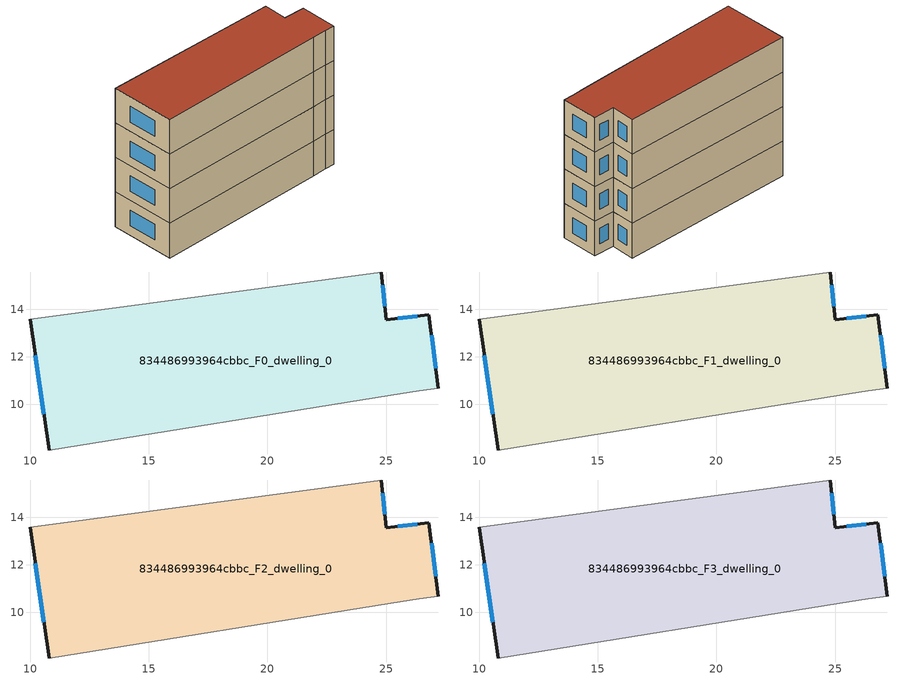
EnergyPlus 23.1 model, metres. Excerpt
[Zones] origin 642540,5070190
834486993964cbbc_F0_dwelling_0
 floor ground (EU_floor_Construction): 26.81,13.77 27.21,10.66 26.41,10.57 25.21,10.37 10.8,8.07 10,13.57 24.81,15.57 25.01,13.57 z0
 wall outside (EU_wall_Construction): 10,13.57 10.8,8.07 / 27.21,10.66 26.81,13.77 25.01,13.57 24.81,15.57 z0:3
 wall adiabatic (EU_wall_Construction): 10.8,8.07 25.21,10.37 26.41,10.57 27.21,10.66 / 24.81,15.57 10,13.57 z0:3
 window (EU_Window_Construction): 10.22,12.06 10.58,9.58 / 24.95,14.12 24.86,15.02 / 26.31,13.71 25.5,13.62 / 27.1,11.52 26.92,12.91 z0.83:2.17
834486993964cbbc_F1_dwelling_0
 floor to 834486993964cbbc_F0_dwelling_0 (EU_floor_Construction): 26.81,13.77 27.21,10.66 26.41,10.57 25.21,10.37 10.8,8.07 10,13.57 24.81,15.57 25.01,13.57 z3
 wall outside (EU_wall_Construction): 10,13.57 10.8,8.07 / 27.21,10.66 26.81,13.77 25.01,13.57 24.81,15.57 z3:6
 wall adiabatic (EU_wall_Construction): 10.8,8.07 25.21,10.37 26.41,10.57 27.21,10.66 / 24.81,15.57 10,13.57 z3:6
 window (EU_Window_Construction): 10.22,12.06 10.58,9.58 / 24.95,14.12 24.86,15.02 / 26.31,13.71 25.5,13.62 / 27.1,11.52 26.92,12.91 z3.83:5.17
834486993964cbbc_F2_dwelling_0
 floor to 834486993964cbbc_F1_dwelling_0 (EU_floor_Construction): 26.81,13.77 27.21,10.66 26.41,10.57 25.21,10.37 10.8,8.07 10,13.57 24.81,15.57 25.01,13.57 z6
 wall outside (EU_wall_Construction): 10,13.57 10.8,8.07 / 27.21,10.66 26.81,13.77 25.01,13.57 24.81,15.57 z6:9
 wall adiabatic (EU_wall_Construction): 10.8,8.07 25.21,10.37 26.41,10.57 27.21,10.66 / 24.81,15.57 10,13.57 z6:9
 window (EU_Window_Construction): 10.22,12.06 10.58,9.58 / 24.95,14.12 24.86,15.02 / 26.31,13.71 25.5,13.62 / 27.1,11.52 26.92,12.91 z6.83:8.17
834486993964cbbc_F3_dwelling_0
 floor to 834486993964cbbc_F2_dwelling_0 (EU_floor_Construction): 26.81,13.77 27.21,10.66 26.41,10.57 25.21,10.37 10.8,8.07 10,13.57 24.81,15.57 25.01,13.57 z9
 wall outside (EU_wall_Construction): 10,13.57 10.8,8.07 / 27.21,10.66 26.81,13.77 25.01,13.57 24.81,15.57 z9:12
 wall adiabatic (EU_wall_Construction): 10.8,8.07 25.21,10.37 26.41,10.57 27.21,10.66 / 24.81,15.57 10,13.57 z9:12
 window (EU_Window_Construction): 10.22,12.06 10.58,9.58 / 24.95,14.12 24.86,15.02 / 26.31,13.71 25.5,13.62 / 27.1,11.52 26.92,12.91 z9.83:11.17
 roof outside (EU_roof_Construction): 27.21,10.66 26.81,13.77 25.01,13.57 24.81,15.57 10,13.57 10.8,8.07 25.21,10.37 26.41,10.57 z12
[Building]
EU S2 Campaign: North Axis=0; Terrain=City; Solar Distribution=FullExterior
[Site:Location]
Lyon-Bron: Latitude=45.75; Longitude=5; Time Zone=1; Elevation=198
[SizingPeriod:WeatherFileDays]
AnnualSizingPeriod: Begin Month=1; Begin Day of Month=1; End Month=12; End Day of Month=31; Day of Week for Start Day=Monday; Use Weather File Daylight Saving Period=No; Use Weather File Rain and Snow Indicators=No
[MATERIAL]
EU_InternalMass_Material: Roughness=MediumRough; Thickness=0.1; Conductivity=1; Density=1800; Specific Heat=900; Thermal Absorptance=0.9; Solar Absorptance=0.7; Visible Absorptance=0.7
[MATERIAL:NOMASS] Roughness=MediumRough; Thermal Absorptance=0.9; Solar Absorptance=0.7; Visible Absorptance=0.7
Name | Thermal Resistance
EU_wall_NoMass | 0.87146
EU_roof_NoMass | 0.842276
EU_floor_NoMass | 0.496999
[WINDOWMATERIAL:SIMPLEGLAZINGSYSTEM]
EU_Window_SimpleGlazing: UFactor=2.2525; Solar Heat Gain Coefficient=0.76; Visible Transmittance=0.76
[CONSTRUCTION]
EU_wall_Construction: EU_wall_NoMass
EU_roof_Construction: EU_roof_NoMass
EU_floor_Construction: EU_floor_NoMass
EU_InternalMass_Construction: EU_InternalMass_Material
EU_Window_Construction: EU_Window_SimpleGlazing
[ZONE] Type=1; Multiplier=1; Ceiling Height=autocalculate; Floor Area=autocalculate; Part of Total Floor Area=Yes
Name | Volume
834486993964cbbc_F0_dwelling_0; 834486993964cbbc_F1_dwelling_0; 834486993964cbbc_F2_dwelling_0 | 257.04
834486993964cbbc_F3_dwelling_0 | 1285.2
[INTERNALMASS] Construction=EU_InternalMass_Construction; Surface Area=85.6799
Name | Zone or ZoneList
834486993964cbbc_F0_dwelling_0_EU_InternalMass | 834486993964cbbc_F0_dwelling_0
834486993964cbbc_F1_dwelling_0_EU_InternalMass | 834486993964cbbc_F1_dwelling_0
834486993964cbbc_F2_dwelling_0_EU_InternalMass | 834486993964cbbc_F2_dwelling_0
834486993964cbbc_F3_dwelling_0_EU_InternalMass | 834486993964cbbc_F3_dwelling_0
[OTHEREQUIPMENT] Fuel Type=Electricity; Design Level Calculation Method=Watts/Area; Power per Zone Floor Area=1; Fraction Latent=0; Fraction Radiant=0; Fraction Lost=0; Carbon Dioxide Generation Rate=0; EndUse Subcategory=EU_Step8_InternalGains
Name | Zone or ZoneList or Space or SpaceList | Schedule
EU_Step8_InternalGain_834486993964cbbc_F0_dwelling_0_f000 | 834486993964cbbc_F0_dwelling_0 | EU_Step8_GainSchedule_834486993964cbbc_F0_dwelling_0_f000
EU_Step8_InternalGain_834486993964cbbc_F1_dwelling_0_f000 | 834486993964cbbc_F1_dwelling_0 | EU_Step8_GainSchedule_834486993964cbbc_F1_dwelling_0_f000
EU_Step8_InternalGain_834486993964cbbc_F2_dwelling_0_f000 | 834486993964cbbc_F2_dwelling_0 | EU_Step8_GainSchedule_834486993964cbbc_F2_dwelling_0_f000
EU_Step8_InternalGain_834486993964cbbc_F3_dwelling_0_f000 | 834486993964cbbc_F3_dwelling_0 | EU_Step8_GainSchedule_834486993964cbbc_F3_dwelling_0_f000
[ZONEVENTILATION:DESIGNFLOWRATE] Schedule=EU_AlwaysOn; Design Flow Rate Calculation Method=AirChanges/Hour; Air Changes per Hour=0.425; Ventilation Type=Natural; Fan Pressure Rise=0; Fan Total Efficiency=1; Constant Term Coefficient=1; Temperature Term Coefficient=0; Velocity Term Coefficient=0; Velocity Squared Term Coefficient=0; Minimum Indoor Temperature=-100; Maximum Indoor Temperature=100; Delta Temperature=-100; Minimum Outdoor Temperature=-100; Maximum Outdoor Temperature=100; Maximum Wind Speed=40
Name | Zone or ZoneList or Space or SpaceList
EU_ConstantAir_834486993964cbbc_F0_dwelling_0 | 834486993964cbbc_F0_dwelling_0
EU_ConstantAir_834486993964cbbc_F1_dwelling_0 | 834486993964cbbc_F1_dwelling_0
EU_ConstantAir_834486993964cbbc_F2_dwelling_0 | 834486993964cbbc_F2_dwelling_0
EU_ConstantAir_834486993964cbbc_F3_dwelling_0 | 834486993964cbbc_F3_dwelling_0
[HVACTEMPLATE:THERMOSTAT] Constant Heating Setpoint=20; Constant Cooling Setpoint=50
EU_HeatOnly_834486993964cbbc_F0_dwelling_0; EU_HeatOnly_834486993964cbbc_F1_dwelling_0; EU_HeatOnly_834486993964cbbc_F2_dwelling_0; EU_HeatOnly_834486993964cbbc_F3_dwelling_0
[HVACTEMPLATE:ZONE:IDEALLOADSAIRSYSTEM] System Availability Schedule=EU_AlwaysOn; Maximum Heating Supply Air Temperature=50; Minimum Cooling Supply Air Temperature=13; Maximum Heating Supply Air Humidity Ratio=0.0156; Minimum Cooling Supply Air Humidity Ratio=0.0077; Heating Limit=NoLimit; Cooling Limit=NoLimit; Heating Availability Schedule=EU_AlwaysOn; Cooling Availability Schedule=EU_CoolingOff; Dehumidification Control Type=ConstantSensibleHeatRatio; Cooling Sensible Heat Ratio=0.7; Dehumidification Setpoint=60; Humidification Control Type=None; Humidification Setpoint=30; Outdoor Air Method=None; Outdoor Air Flow Rate per Person=0.00944; Outdoor Air Flow Rate per Zone Floor Area=0; Outdoor Air Flow Rate per Zone=0; Demand Controlled Ventilation Type=None; Outdoor Air Economizer Type=NoEconomizer; Heat Recovery Type=None; Sensible Heat Recovery Effectiveness=0.7; Latent Heat Recovery Effectiveness=0.65
Name | Template Thermostat
834486993964cbbc_F0_dwelling_0 | EU_HeatOnly_834486993964cbbc_F0_dwelling_0
834486993964cbbc_F1_dwelling_0 | EU_HeatOnly_834486993964cbbc_F1_dwelling_0
834486993964cbbc_F2_dwelling_0 | EU_HeatOnly_834486993964cbbc_F2_dwelling_0
834486993964cbbc_F3_dwelling_0 | EU_HeatOnly_834486993964cbbc_F3_dwelling_0
[SIZING:ZONE] Zone Cooling Design Supply Air Temperature Input Method=SupplyAirTemperature; Zone Cooling Design Supply Air Temperature=13; Zone Heating Design Supply Air Temperature Input Method=SupplyAirTemperature; Zone Heating Design Supply Air Temperature=50; Zone Cooling Design Supply Air Humidity Ratio=0.008; Zone Heating Design Supply Air Humidity Ratio=0.008; Cooling Design Air Flow Method=DesignDay; Cooling Design Air Flow Rate=0; Cooling Minimum Air Flow per Zone Floor Area=0.000762; Cooling Minimum Air Flow=0; Cooling Minimum Air Flow Fraction=0.2; Heating Design Air Flow Method=DesignDay; Heating Design Air Flow Rate=0; Heating Maximum Air Flow per Zone Floor Area=0.002032; Heating Maximum Air Flow=0.141576; Heating Maximum Air Flow Fraction=0.3; Account for Dedicated Outdoor Air System=No; Dedicated Outdoor Air System Control Strategy=NeutralSupplyAir; Dedicated Outdoor Air Low Setpoint Temperature for Design=autosize; Dedicated Outdoor Air High Setpoint Temperature for Design=autosize; Zone Load Sizing Method=Sensible Load Only No Latent Load; Zone Latent Cooling Design Supply Air Humidity Ratio Input Method=HumidityRatioDifference; Zone Cooling Design Supply Air Humidity Ratio Difference=0.005; Zone Latent Heating Design Supply Air Humidity Ratio Input Method=HumidityRatioDifference; Zone Humidification Design Supply Air Humidity Ratio Difference=0.005
834486993964cbbc_F0_dwelling_0; 834486993964cbbc_F1_dwelling_0; 834486993964cbbc_F2_dwelling_0; 834486993964cbbc_F3_dwelling_0
[SCHEDULE:CONSTANT]
Name | Hourly Value
EU_AlwaysOn | 1
EU_CoolingOff | 0
[SCHEDULE:FILE] Column Number=1; Rows to Skip at Top=0; Number of Hours of Data=8760; Column Separator=Comma; Interpolate to Timestep=No; Minutes per Item=60; Adjust Schedule for Daylight Savings=Yes
Name | File
EU_Step8_GainSchedule_834486993964cbbc_F0_dwelling_0_f000 | ../../schedules/834486993964cbbc/834486993964cbbc_F0_dwelling_0_f000_gain.csv
EU_Step8_GainSchedule_834486993964cbbc_F1_dwelling_0_f000 | ../../schedules/834486993964cbbc/834486993964cbbc_F1_dwelling_0_f000_gain.csv
EU_Step8_GainSchedule_834486993964cbbc_F2_dwelling_0_f000 | ../../schedules/834486993964cbbc/834486993964cbbc_F2_dwelling_0_f000_gain.csv
EU_Step8_GainSchedule_834486993964cbbc_F3_dwelling_0_f000 | ../../schedules/834486993964cbbc/834486993964cbbc_F3_dwelling_0_f000_gain.csv
